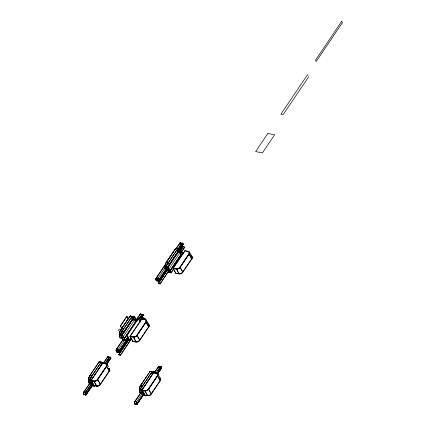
<?xml version="1.0" encoding="UTF-8"?>
<svg xmlns="http://www.w3.org/2000/svg" width="426" height="426" viewBox="0 0 426 426"><rect width="100%" height="100%" fill="white"/><g stroke="black" fill="none" stroke-linecap="round" stroke-linejoin="round"><path stroke-width="0.64" d="M90.594 380.519L93.321 385.482L96.58 386.1A3.062 1.986 -29.7 0 0 100.493 384.3L97.794 379.561A3.062 1.986 -29.7 0 1 93.885 381.371L89.353 380.524A0.793 0.485 -79.3 0 1 89.444 379.417L91.51 379.933A0.58 0.351 -79.3 0 0 91.441 380.743L94.386 386.26L92.517 385.727L89.46 380.365A0.58 0.351 -79.3 0 1 89.529 379.561L101.159 362.329A0.58 0.351 -79.3 0 1 101.665 362.286M119.823 329.133L118.902 329.399L118.678 330.651M143.2 315.378L142.609 314.335A1.768 1.07 -79.3 0 0 141.959 314.388L138.599 319.372M182.962 244.173L182.371 243.134A1.768 1.07 -79.3 0 0 181.721 243.187L177.706 249.157M161.529 367.755L157.38 373.81M85.482 392.841L85.733 392.208M107.687 356.839L103.513 362.776M118.05 350.071L118.3 349.437M140.255 314.068L136.08 320.006M157.812 278.87L158.062 278.231M180.017 242.868L175.102 249.897M136.379 402.453L136.629 401.814M158.584 366.445L154.404 372.388M143.274 315.181L139.499 321.023M183.042 243.981L167.945 266.436A0.793 0.485 -79.3 0 0 167.849 267.549L170.906 272.906L173.606 268.912M157.668 373.985L161.731 367.968L161.603 367.558M105.696 363.548L105.643 363.607A2.78 1.8 -29.7 0 1 106.431 366.062L97.469 379.342A2.78 1.8 -29.7 0 1 93.917 380.977L93.88 381.361M179.921 267.139L179.889 267.134A2.78 1.8 -29.7 0 1 176.337 268.763L179 273.886A3.062 1.986 -29.7 0 0 182.914 272.092L179.932 267.145L188.856 253.853A2.78 1.8 -29.7 0 0 188.063 251.399L188.116 251.34M141.533 389.998L141.512 390.354M145.053 319.415L145 319.473A2.78 1.8 -29.7 0 1 145.793 321.928L136.826 335.209A2.78 1.8 -29.7 0 1 133.274 336.838L135.937 341.961A3.062 1.986 -29.7 0 0 139.85 340.161L137.156 335.438L146.123 322.157A3.062 1.986 -29.7 0 0 145.245 319.452L141.991 318.84L129.983 336.62L132.678 341.348L135.937 341.961M156.587 373.16L156.534 373.219A2.78 1.8 -29.7 0 1 157.327 375.668L148.365 388.949A2.78 1.8 -29.7 0 1 144.813 390.583L147.476 395.706A3.062 1.986 -29.7 0 0 151.39 393.906L148.685 389.172A3.062 1.986 -29.7 0 1 144.776 390.977L140.245 390.136A0.793 0.485 -79.3 0 1 140.34 389.023L142.401 389.54A0.58 0.351 -79.3 0 0 142.332 390.349L145.282 395.866L143.408 395.333L140.351 389.976A0.58 0.351 -79.3 0 1 140.42 389.167L152.055 371.935A0.58 0.351 -79.3 0 1 152.561 371.893M120.318 325.943L122.017 328.568L120.318 325.943L126.783 316.369L128.482 318.994M120.542 325.986L127.007 316.411M175.533 248.571L166.268 262.294A5.352 3.243 -79.3 0 0 165.629 269.764L165.884 270.281M104.365 363.57L103.752 362.499L99.796 361.754A0.793 0.485 -79.3 0 0 99.098 361.812L89.748 375.647A5.352 3.243 -79.3 0 0 89.109 383.118L89.274 383.405M137.076 321.05L134.632 316.763L130.67 316.012A0.793 0.485 -79.3 0 0 129.978 316.071L120.627 329.905A5.352 3.243 -79.3 0 0 119.988 337.381L120.244 337.898L122.193 338.233L134.51 319.99L132.529 319.617L122.171 334.958M167.945 270.457L165.693 269.956A5.57 3.371 -79.3 0 1 166.353 262.182L175.618 248.459A0.793 0.485 -79.3 0 1 176.316 248.401L180.273 249.146L183.026 253.971M89.444 383.437L89.279 383.15A5.352 3.243 -79.3 0 1 89.918 375.679L99.183 361.956A0.58 0.351 -79.3 0 1 99.668 361.876M122.299 338.074L120.159 337.413A5.352 3.243 -79.3 0 1 120.792 329.937L130.058 316.214A0.58 0.351 -79.3 0 1 130.564 316.172M165.964 270.084L165.799 269.796A5.352 3.243 -79.3 0 1 166.438 262.325L175.704 248.603A0.58 0.351 -79.3 0 1 176.21 248.56M121.793 328.526L122.869 326.928M123.945 325.336L125.382 323.206M126.101 322.147L127.177 320.549M165.879 263.566L156.283 277.779A1.768 1.07 -79.3 0 0 156.076 280.249L156.406 280.766L159.681 281.245L167.072 270.297M165.379 264.823L156.113 278.551A1.768 1.07 -79.3 0 0 156.022 279.584L156.651 280.574L156.331 280.697L158.355 280.894M176.449 248.422L180.177 242.895A1.768 1.07 -79.3 0 1 180.826 242.841L181.002 243.15M156.076 280.249L156.177 280.1A1.566 0.948 -79.3 0 1 156.363 277.912L158.222 278.263A1.566 0.948 -79.3 0 0 158.035 280.452L156.076 280.249L156.337 280.127L155.863 279.552M89.359 379.529L101.079 362.185M120.233 333.787L131.953 316.449M165.879 266.175L177.599 248.832M125.372 340.363L123.391 339.991L120.334 334.628A0.58 0.351 -79.3 0 1 120.404 333.819L132.039 316.593A0.58 0.351 -79.3 0 1 132.545 316.55M171.012 272.747L169.037 272.374L165.98 267.011A0.58 0.351 -79.3 0 1 166.049 266.207L177.679 248.976A0.58 0.351 -79.3 0 1 178.185 248.933M165.16 267.741L157.657 278.838A1.768 1.07 -79.3 0 0 157.567 279.871L158.376 281.091L165.815 270.095M179.458 246.771L181.071 244.492M179.33 247.101L181.018 244.865L181.62 245.914L180.091 248.188L179.33 247.101L180.091 248.188M179.49 247.133L181.146 244.625M101.803 364.006L100.824 363.692L101.393 362.851L102.293 363.021L101.803 364.006L102.373 363.165L101.393 362.851M131.703 317.956L132.273 317.114L133.173 317.279L132.683 318.27L131.703 317.956L132.683 318.27M177.344 250.339L177.914 249.498L178.814 249.668L178.324 250.653L177.344 250.339L178.324 250.653M100.903 363.836L101.479 362.995M131.783 318.1L132.273 317.114M177.424 250.483L177.914 249.498M157.774 280.569L157.726 279.903M182.53 243.166L182.781 243.528M132.598 318.126L133.173 317.279M178.244 250.509L178.814 249.668M180.704 243.06A1.566 0.948 -79.3 0 0 179.612 243.475L181.471 243.826A1.566 0.948 -79.3 0 1 182.839 243.709L181.236 243.235M101.649 364.081L102.437 362.936M179.932 248.156L181.46 245.887L180.858 244.833M91.867 378.922L93.699 376.206M94.428 375.12L96.26 372.409M97.362 370.78L98.827 368.607M99.924 366.983L102.629 362.973L106.058 363.884M103.752 362.499A0.793 0.485 -79.3 0 0 103.06 362.558L91.425 379.79A0.793 0.485 -79.3 0 0 91.329 380.897M130.058 316.214L134.014 316.965A0.58 0.351 -79.3 0 1 134.52 316.923L134.632 316.763A0.793 0.485 -79.3 0 0 133.934 316.822L122.305 334.053A0.793 0.485 -79.3 0 0 122.209 335.161L125.265 340.523L127.96 336.524M158.035 281.022L165.948 269.381M156.331 280.697L158.195 281.048L165.97 269.504M180.001 248.725L182.876 244.215M180.975 243.054A1.768 1.07 -79.3 0 0 179.532 243.337L181.396 243.688A1.768 1.07 -79.3 0 1 182.94 243.56L183.201 244.007L182.632 244.071M158.296 280.984L165.687 270.036M180.102 248.688C181.726 244.439 184.975 246.361 180.741 250.041M122.001 334.927L132.358 319.585L134.419 320.102L135.681 322.051M167.647 267.315L178.004 251.968L180.065 252.49L181.125 254.322L182.312 254.62M179.841 249.311L183.191 244.348L182.653 243.906M132.704 319.393L134.046 319.468L132.704 319.393L132.321 318.728M167.812 267.347L178.174 252L180.15 252.378L167.855 270.569L168.866 272.342L181.071 254.258M178.345 251.782L179.692 251.851L178.345 251.782L177.967 251.111L179.202 251.345L179.586 252.011M89.859 383.001L83.954 391.75A1.768 1.07 -79.3 0 0 83.741 394.22L84.236 394.652M121.884 335.651L132.608 319.761M178.254 252.144L167.849 267.549L165.874 267.171A0.793 0.485 -79.3 0 1 165.964 266.064L168.025 266.58A0.58 0.351 -79.3 0 0 167.956 267.39L171.098 272.89L173.686 269.056M90.094 383.171L83.778 392.522A1.768 1.07 -79.3 0 0 83.693 393.555L84.321 394.545L83.997 394.673L86.025 394.87M103.747 362.941L107.847 356.871A1.768 1.07 -79.3 0 1 108.497 356.818L108.71 357.19M132.427 318.568L133.668 318.797L133.94 319.628M179.202 251.345L178.073 250.951M159.681 281.245L166.965 270.111M180.267 250.408L182.855 246.574M168.552 271.319L160.059 283.902L158.211 283.551L166.965 270.233M180.991 249.455L182.839 246.718L184.799 247.261L181.476 252.181M158.211 283.551L167.072 270.425M180.73 250.19L182.946 246.91M83.842 394.071L85.977 394.641L83.842 394.071A1.566 0.948 -79.3 0 1 84.029 391.883L85.892 392.234A1.566 0.948 -79.3 0 0 85.706 394.423L86.009 395.083L92.746 385.157M83.901 394.252L83.533 393.523M136.171 320.048L134.999 319.83C133.705 317.546 138.226 320.991 135.106 319.67L134.722 318.999M181.817 252.437L180.64 252.213C179.346 249.934 183.872 253.374 180.746 252.054L180.363 251.383M91.638 383.459L85.322 392.815A1.768 1.07 -79.3 0 0 85.237 393.848L85.887 394.966M104.924 363.783L109.391 357.164A1.768 1.07 -79.3 0 1 110.036 357.105L110.606 358.101M85.397 393.88L85.605 394.572A1.768 1.07 -79.3 0 1 85.818 392.101L91.718 383.357M105.004 363.676L109.067 357.664A1.768 1.07 -79.3 0 1 110.611 357.531L110.845 358.346L106.772 364.379M107.208 360.641L108.422 358.868M106.995 361.078L107.757 362.159L106.995 361.078L108.529 358.809L109.29 359.89L108.529 358.809M107.155 361.104L108.689 358.836M160.059 283.902L168.446 271.133M180.997 252.538L184.687 247.069L181.577 246.5M110.196 357.137L110.451 357.505M108.529 357.164A1.566 0.948 -79.3 0 0 107.277 357.446L109.141 357.797A1.566 0.948 -79.3 0 1 110.51 357.68L110.068 357.43M92.33 384.667L86.521 393.613L92.064 385.402M106.372 363.868L109.695 358.942L106.473 364.054M123.162 339.139L116.522 348.979A1.768 1.07 -79.3 0 0 116.309 351.45L116.644 351.967L118.668 352.233L128.269 338.015M85.866 394.449L92.144 385.152M106.543 363.825L110.6 357.808L110.845 358.346L110.371 358.277M85.701 394.993L92.623 384.795M106.484 364.203L110.866 357.984L110.323 357.877M92.533 385.12L85.802 394.843L86.1 395.003L83.997 394.673M106.564 364.337L110.547 358.186M110.866 357.984L110.302 358.042M123.402 339.304L116.351 349.751A1.768 1.07 -79.3 0 0 116.261 350.784L116.889 351.775L116.57 351.903L120.073 352.563L128.94 339.426M136.315 320.171L140.415 314.1A1.768 1.07 -79.3 0 1 141.065 314.042L141.475 314.441M124.333 338.313L135.431 321.875M123.391 339.991L135.601 321.907L132.869 317.12M169.037 272.374L181.242 254.29L178.515 249.508M140.442 322.003L138.477 318.563L138.077 318.488L123.418 340.188M181.327 254.434L169.074 272.565M116.309 351.45L116.41 351.301A1.566 0.948 -79.3 0 1 116.596 349.112L118.46 349.464A1.566 0.948 -79.3 0 0 118.274 351.652L116.309 351.45L116.57 351.333L116.101 350.752M131.112 337.935L129.632 340.124L127.017 335.539L138.477 318.563M89.46 380.365L94.024 381.163A2.78 1.8 -29.7 0 0 97.575 379.529L106.543 366.248A2.78 1.8 -29.7 0 0 105.749 363.799L102.384 362.995L105.643 363.607M124.658 340.039L117.89 350.044A1.768 1.07 -79.3 0 0 117.805 351.077L118.609 352.291L116.57 351.903M139.409 318.419L140.149 317.322M185.049 250.765L173.047 268.545L175.741 273.274L179.25 273.87A2.78 1.8 -29.7 0 0 182.797 272.235L191.881 258.811A3.062 1.986 -29.7 0 0 191.008 256.106M139.462 318.43L141.31 315.693M139.536 318.563L141.384 315.826M120.164 334.596L123.284 340.15L125.452 340.507L128.045 336.668M118.013 351.775L117.965 351.104M142.769 314.367L143.019 314.734M140.165 319.356L141.698 317.088L141.256 316.065L141.858 317.12L140.324 319.388L139.568 318.307L140.324 319.388M141.097 314.393A1.566 0.948 -79.3 0 0 139.845 314.676L141.709 315.027A1.566 0.948 -79.3 0 1 143.077 314.91L142.635 314.66M118.268 352.222L127.976 337.839L118.433 352.068M118.428 352.254L128.423 337.429M142.364 314.606L141.315 314.409A1.768 1.07 -79.3 0 0 139.771 314.542L141.634 314.894A1.768 1.07 -79.3 0 1 143.179 314.761L143.434 315.213L142.87 315.272M128.194 337.887L118.588 352.121L120.073 352.563M139.648 320.916L141.869 317.631L143.354 318.078L142.614 319.17M139.345 321.609L143.45 315.251L143.402 315.591L142.939 315.506M118.694 352.302L128.301 338.068M139.387 321.651L141.869 317.631M119.967 352.382L128.838 339.24M142.14 319.537L143.248 317.892M131.528 338.814L120.457 355.22L118.604 354.869L128.833 339.368M142.492 319.133L143.232 318.041L145.191 318.579L144.451 319.67M118.604 354.869L128.945 339.559M142.603 319.324L143.344 318.233M129.632 340.124L129.232 340.049L130.707 337.855M94.114 385.397L96.723 385.892A2.78 1.8 -29.7 0 0 100.27 384.257L109.237 370.977A2.78 1.8 -29.7 0 0 108.816 368.634M108.795 368.368A3.062 1.986 -29.7 0 1 109.461 371.019L100.382 384.444A2.78 1.8 -29.7 0 1 96.83 386.078L96.798 386.116M120.457 355.22L131.421 338.622M144.339 319.484L145.08 318.387L141.975 317.817M175.741 273.274L179.144 273.678A2.78 1.8 -29.7 0 0 182.69 272.049L191.657 258.768A2.78 1.8 -29.7 0 0 191.407 256.505M173.185 268.337L176.444 268.955A2.78 1.8 -29.7 0 0 179.996 267.32L188.963 254.04A2.78 1.8 -29.7 0 0 188.17 251.585L184.857 250.722M308.807 76.605L283.173 114.578L280.91 114.152L307.476 74.795L308.27 74.944M132.678 341.348L136.08 341.753A2.78 1.8 -29.7 0 0 139.632 340.124L148.594 326.843A2.78 1.8 -29.7 0 0 148.504 324.681M130.127 336.412L133.381 337.025A2.78 1.8 -29.7 0 0 136.932 335.395L145.9 322.115A2.78 1.8 -29.7 0 0 145.106 319.66L141.794 318.797M136.15 341.987L136.171 341.961A2.78 1.8 -29.7 0 0 139.739 340.31L148.818 326.886A3.062 1.986 -29.7 0 0 148.355 324.298M155.261 373.176L154.649 372.106L150.687 371.36A0.793 0.485 -79.3 0 0 149.995 371.419L140.644 385.253A5.352 3.243 -79.3 0 0 140.005 392.724L140.26 393.241M140.34 393.044L140.175 392.756A5.352 3.243 -79.3 0 1 140.809 385.285L150.074 371.563A0.58 0.351 -79.3 0 1 150.58 371.52M140.255 389.135L151.975 371.791M151.72 373.304L152.29 372.457L153.19 372.628L152.7 373.618L151.72 373.304L152.7 373.618M151.8 373.448L152.29 372.457M152.614 373.474L153.19 372.628M152.545 373.687L153.275 372.601L156.534 373.219M142.028 389.614L143.125 387.985M143.86 386.899L145.692 384.188M146.422 383.102L148.253 380.386M148.988 379.3L150.82 376.589M151.549 375.503L153.381 372.787L156.811 373.698M154.649 372.106A0.793 0.485 -79.3 0 0 153.951 372.164L142.321 389.396A0.793 0.485 -79.3 0 0 142.225 390.509M140.75 392.612L134.845 401.356A1.768 1.07 -79.3 0 0 134.637 403.827L135.133 404.258M140.99 392.777L134.675 402.128A1.768 1.07 -79.3 0 0 134.584 403.161L135.212 404.157L134.893 404.279L136.916 404.476M154.643 372.553L158.744 366.477A1.768 1.07 -79.3 0 1 159.388 366.424L159.803 366.818M134.738 403.678L136.868 404.247L134.738 403.678A1.566 0.948 -79.3 0 1 134.925 401.494L136.789 401.846A1.566 0.948 -79.3 0 0 136.602 404.029L136.288 403.486M134.797 403.859L134.424 403.134M142.614 392.964L136.219 402.421A1.768 1.07 -79.3 0 0 136.128 403.454L136.938 404.673L143.637 394.769M155.815 373.389L160.288 366.77A1.768 1.07 -79.3 0 1 160.932 366.717L161.502 367.713M157.732 370.796L159.633 368.069M157.892 370.684L159.585 368.442L160.181 369.496L158.653 371.765L157.892 370.684L158.653 371.765M158.051 370.716L159.585 368.442M161.092 366.743L161.347 367.111M142.854 394.822L137.417 403.22M156.896 374.023L160.698 368.735M159.351 366.695A1.566 0.948 -79.3 0 0 158.174 367.052L160.038 367.404A1.566 0.948 -79.3 0 1 161.401 367.292L160.959 367.036M158.493 371.738L160.022 369.464L159.425 368.415M136.762 404.056L143.328 394.46M157.066 373.98L161.603 367.606M136.597 404.599L143.402 394.604M143.424 394.726L136.698 404.45L136.996 404.609L134.893 404.279M157.455 373.948L161.438 367.798M160.804 367.01L159.643 366.786A1.768 1.07 -79.3 0 0 158.094 366.919L159.958 367.271A1.768 1.07 -79.3 0 1 161.507 367.143L161.763 367.59L161.193 367.654M147.476 395.706L144.217 395.094L147.614 395.498A2.78 1.8 -29.7 0 0 151.166 393.864L160.133 380.583A2.78 1.8 -29.7 0 0 160.043 378.426M140.351 389.976L144.92 390.77A2.78 1.8 -29.7 0 0 148.472 389.135L157.434 375.86A2.78 1.8 -29.7 0 0 156.64 373.405M153.525 372.58L156.784 373.197A3.062 1.986 -29.7 0 1 157.657 375.897L148.69 389.178L148.386 388.954M159.478 377.926A3.062 1.986 -29.7 0 1 160.352 380.626L151.273 394.055A2.78 1.8 -29.7 0 1 147.721 395.685L147.668 395.743M96.819 386.089L94.221 385.589M136.182 341.95L132.907 341.354L130.015 336.226L141.741 318.856L145 319.473M147.7 395.711L144.462 395.072M181.311 243.794L181.881 243.219M155.953 278.519L156.523 277.944L156.283 277.779L158.147 278.13A1.768 1.07 -79.3 0 0 157.934 280.601L157.876 280.42M175.954 273.295L173.078 268.151L184.804 250.786L188.308 251.377L188.643 251.968M141.549 314.995L142.119 314.42M116.191 349.719L116.756 349.144L116.522 348.979L118.385 349.331A1.768 1.07 -79.3 0 0 118.172 351.801L118.114 351.62M108.981 357.765L109.551 357.19M83.618 392.49L84.188 391.915L83.954 391.75L85.818 392.101M159.878 367.377L160.448 366.797M134.515 402.101L135.085 401.521L134.845 401.356L136.709 401.707A1.768 1.07 -79.3 0 0 136.501 404.183M183.207 244.029L183.164 244.391L182.701 244.3M161.491 367.803C162.002 367.169 161.837 368.501 161.262 367.883M120.34 337.903L122.214 338.185M191.764 258.955L191.775 258.955A2.78 1.8 -29.7 0 0 191.711 256.825M148.706 327.03L148.711 327.03A2.78 1.8 -29.7 0 0 148.456 324.766M109.344 371.163L109.354 371.168A2.78 1.8 -29.7 0 0 109.274 369.022M160.24 380.775L160.251 380.775A2.78 1.8 -29.7 0 0 159.947 378.49M181.135 243.39L182.839 243.709M182.626 244.167L183.089 244.252M175.618 248.459L180.166 249.306L182.914 254.13M175.704 248.603L179.66 249.348A0.58 0.351 -79.3 0 1 180.166 249.306L180.273 249.146A0.793 0.485 -79.3 0 0 179.58 249.205L168.025 266.58L166.049 266.207M177.999 249.641L178.893 249.812M180.257 251.542L181.433 251.766M180.257 252.219L178.281 251.841L177.296 250.121M182.834 254.413L181.348 254.13L178.909 249.849M181.242 254.29L182.727 254.572M166.353 262.182L168.334 262.554L167.498 263.763A5.57 3.371 -79.3 0 0 167.056 265.089M166.438 262.325L168.419 262.698A5.352 3.243 -79.3 0 0 167.583 264.392M176.337 268.763L173.009 268.353L176.305 269.163A3.062 1.986 -29.7 0 0 180.219 267.363L189.181 254.082A3.062 1.986 -29.7 0 0 188.308 251.377M165.98 267.011L167.956 267.39M165.799 269.796L167.78 270.169A5.352 3.243 -79.3 0 1 167.221 268.593M165.858 270.244L167.855 270.569M165.874 267.171L168.93 272.534L171.098 272.89M156.177 280.1L158.035 280.452M158.195 280.798L159.574 281.059M158.105 283.359L159.952 283.711M141.448 314.606L140.905 314.015M142.614 314.825L143.077 314.91M142.891 315.107L143.445 315.229M142.859 315.368L143.328 315.458M129.978 316.071L134.52 316.923L136.97 321.209M132.353 317.258L133.253 317.423M134.616 319.159L135.787 319.383M132.635 319.457L134.616 319.83M120.792 329.937L122.773 330.315A5.352 3.243 -79.3 0 0 121.937 332.008M120.404 333.819L122.384 334.197L133.934 316.822M127.017 335.539L126.618 335.464L129.232 340.049M133.274 336.838L129.951 336.402L133.242 337.238A3.062 1.986 -29.7 0 0 137.156 335.438M120.334 334.628L122.315 335.001L125.452 340.507M122.209 335.161L120.228 334.788A0.793 0.485 -79.3 0 1 120.324 333.675L122.384 334.197A0.58 0.351 -79.3 0 0 122.315 335.001M120.159 337.413L122.134 337.786A5.352 3.243 -79.3 0 1 121.58 336.205M116.41 351.301L118.274 351.652M118.497 354.677L120.345 355.028M108.864 357.201L108.747 357.18A1.768 1.07 -79.3 0 0 107.203 357.313L109.067 357.664M110.041 357.595L110.51 357.68M159.888 367.004L159.228 366.392M160.937 367.201L161.401 367.292M161.214 367.489L161.763 367.59M110.291 358.138L110.76 358.229M161.188 367.75L161.651 367.835M160.128 368.463L159.313 368.474M99.098 361.812L103.646 362.659L104.258 363.729M149.995 371.419L154.542 372.265A0.58 0.351 -79.3 0 0 154.036 372.308L150.074 371.563M99.183 361.956L103.14 362.702A0.58 0.351 -79.3 0 1 103.646 362.659M152.37 372.601L153.269 372.771M100.824 363.692L101.723 363.863M89.918 375.679L91.899 376.052A5.352 3.243 -79.3 0 0 91.063 377.745M140.809 385.285L142.79 385.658A5.352 3.243 -79.3 0 0 141.954 387.356M89.529 379.561L91.51 379.933L103.06 362.558M140.42 389.167L142.401 389.54L153.951 372.164M91.308 380.482L93.917 380.977M144.813 390.583L141.554 389.966L144.217 395.094M89.279 383.15L91.26 383.522A5.352 3.243 -79.3 0 1 90.701 381.946M140.175 392.756L142.156 393.129A5.352 3.243 -79.3 0 1 141.597 391.553M90.626 378.102A5.57 3.371 -79.3 0 1 90.962 377.148L91.814 375.908L89.838 375.535A5.57 3.371 -79.3 0 0 89.172 383.309L91.425 383.81M142.316 393.422L140.069 392.916A5.57 3.371 -79.3 0 1 140.729 385.141L142.71 385.514L141.879 386.712A5.57 3.371 -79.3 0 0 141.523 387.713M89.172 383.309L91.334 383.922L92.346 385.695M140.234 393.203L142.231 393.528M89.353 380.524L92.41 385.887L94.577 386.244L91.441 380.743M188.856 253.853L191.881 258.811M145.793 321.928L148.818 326.886M136.826 335.209L137.151 335.427M157.327 375.668L157.652 375.892M106.436 366.062L109.461 371.019M97.469 379.342L97.788 379.555L106.761 366.291A3.062 1.986 -29.7 0 0 105.888 363.586M158.195 281.048L158.429 281.032M180.667 242.809L180.933 243.134M108.337 356.786L108.689 357.217M167.658 270.313L165.81 266.98M142.044 393.289L141.405 392.08A5.57 3.371 -79.3 0 1 141.192 390.844M91.137 383.666L89.29 380.333M192.126 256.803L189.426 252.075M149.063 324.878L146.368 320.15M160.597 378.623L157.902 373.895M190.576 254.668L191.924 257.027M188.17 251.585L188.335 251.883M188.963 254.04L191.657 258.768M179.309 251.186L179.692 251.851M179.996 267.32L182.69 272.049M176.444 268.955L179.144 273.678M147.513 322.738L148.866 325.102M145.245 319.452L145.585 320.043M146.256 321.225L146.427 321.518M145.106 319.66L145.277 319.958M145.9 322.115L148.594 326.843M138.077 318.488L140.037 321.923M132.651 316.39L132.896 316.816M133.386 317.679L135.708 321.747M133.668 318.797L134.046 319.468M126.783 316.369L128.253 318.952M136.932 335.395L139.632 340.124M156.784 373.197L157.119 373.788M157.657 375.897L160.352 380.626M157.434 375.86L160.133 380.583M133.381 337.025L136.08 341.753M152.668 371.733L152.913 372.164M148.472 389.135L151.166 393.864M144.92 390.77L147.614 395.498M142.332 390.349L145.468 395.85L143.301 395.493L140.186 389.944M107.006 364.289L108.406 366.738M105.749 363.799L105.914 364.092M106.543 366.248L109.237 370.977M102.144 362.771L102.512 363.415M97.575 379.529L100.27 384.257M94.024 381.163L96.723 385.892M93.885 381.371L96.58 386.1M141.602 384.46A2.407 1.459 -79.3 0 1 142.103 383.922M90.328 375.62A2.402 1.454 -79.3 0 1 90.951 374.539M90.509 382.473A5.57 3.371 -79.3 0 1 90.333 381.563M123.87 331.162A2.407 1.459 -79.3 0 1 122.885 332.839M121.57 329.106A2.407 1.459 -79.3 0 1 122.07 328.568M123.561 332.328A2.407 1.459 -79.3 0 1 122.89 332.972M124.062 331.103A2.402 1.454 -79.3 0 1 122.912 332.962M121.176 335.496A5.57 3.371 -79.3 0 0 121.389 336.737L122.028 337.946L120.052 337.573A5.57 3.371 -79.3 0 1 120.712 329.793L122.693 330.171L121.841 331.412A5.57 3.371 -79.3 0 0 121.506 332.365M169.457 263.864A2.135 1.294 -79.3 0 1 168.893 264.802M167.029 269.12A5.57 3.371 -79.3 0 1 166.854 268.21M341.748 21.3L315.464 60.231L316.204 61.52L342.483 22.594L341.748 21.3M267.842 133.508L255.637 151.592L262.421 152.87L274.626 134.792L267.842 133.508"/></g></svg>
